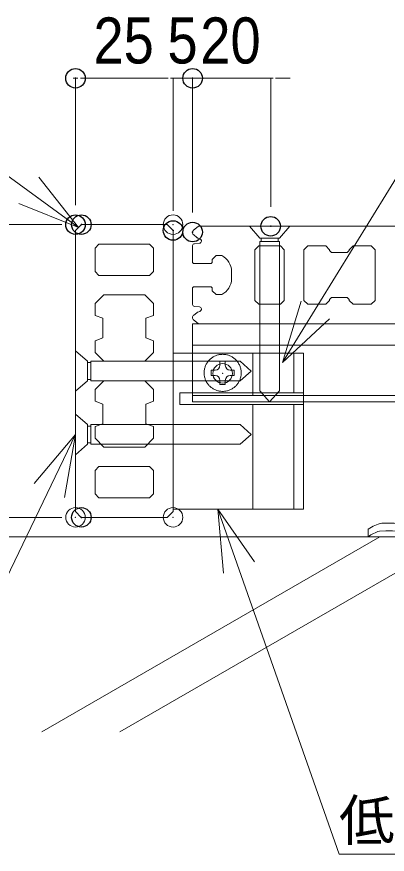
# Model space of a CAD drawing. Units: millimetres, scale not verified. Extents: x -450 to 450, y -136 to 136.
# Drawn here: x -405.18 to -386.2, y -103.12 to -60.2 of the extents above; entities that cross this region are included whole.
import ezdxf
from ezdxf.enums import TextEntityAlignment as Align

# ---------------------------------------------------------------- set-up
doc = ezdxf.new("R2010")
doc.units = ezdxf.units.MM
doc.header["$LTSCALE"] = 2
doc.header["$PDMODE"] = 32
doc.header["$PDSIZE"] = 1
doc.linetypes.add('DASHED1', pattern=[1.8, 1.2, -0.6])
for name, color, linetype, lineweight in [('0-0_一般', 4, 'Continuous', 9), ('0-1_デッキ', 4, 'Continuous', 9), ('0-4_文字', 4, 'Continuous', 9), ('0-5_幕板下地', 7, 'Continuous', 9), ('0-9_寸法', 7, 'Continuous', 9), ('0-A_0', 2, 'Continuous', 9), ('0-E_TOS_S1', 4, 'Continuous', 9), ('0-F_ルーバー', 4, 'Continuous', 9)]:
    doc.layers.add(name, color=color, linetype=linetype, lineweight=lineweight)
doc.layers.add('0-B_Defpoints', color=7, linetype='Continuous')
doc.layers.add('0-D_外形線2', color=7, linetype='Continuous')
doc.styles.add('ＭＳ ゴシック', font='')
doc.styles.add('ＭＳ Ｐゴシック', font='')
doc.styles.get('ＭＳ ゴシック').set_extended_font_data('MS Gothic')
doc.styles.get('ＭＳ Ｐゴシック').set_extended_font_data('MS PGothic')

# ---------------------------------------------------------------- blocks, each defined once
blk = doc.blocks.new('グループ-229-1')
at = {"layer": '0-0_一般'}
blk.add_line((3576.09, -5815.65), (3576.09, -5813.58), dxfattribs=at)
for points in [[(3565.22, -5819.52), (3565.23, -5819.08), (3565.26, -5818.65), (3565.3, -5818.23), (3565.37, -5817.81), (3565.45, -5817.4), (3565.55, -5816.99), (3565.68, -5816.59), (3565.82, -5816.19), (3565.98, -5815.79), (3566.15, -5815.4), (3566.35, -5815.02), (3566.56, -5814.64), (3566.79, -5814.28), (3567.04, -5813.92), (3567.29, -5813.58), (3567.56, -5813.26), (3567.85, -5812.95), (3568.15, -5812.65), (3568.46, -5812.36), (3568.78, -5812.09), (3569.12, -5811.84), (3569.48, -5811.59), (3569.84, -5811.36), (3570.22, -5811.15), (3570.6, -5810.95), (3570.99, -5810.77), (3571.39, -5810.62), (3571.79, -5810.48), (3572.19, -5810.35), (3572.6, -5810.25), (3573.01, -5810.17), (3573.43, -5810.1), (3573.86, -5810.05), (3574.28, -5810.03), (3574.72, -5810.02), (3575.15, -5810.03), (3575.58, -5810.05), (3576, -5810.1), (3576.42, -5810.17)], [(3576.42, -5810.17), (3576.84, -5810.25), (3577.25, -5810.35), (3577.65, -5810.48), (3578.05, -5810.62), (3578.44, -5810.77), (3578.83, -5810.95), (3579.21, -5811.15), (3579.59, -5811.36), (3579.96, -5811.59), (3580.31, -5811.84), (3580.65, -5812.09), (3580.98, -5812.36), (3581.29, -5812.65), (3581.59, -5812.95), (3581.87, -5813.26), (3582.14, -5813.58), (3582.4, -5813.92), (3582.64, -5814.28), (3582.87, -5814.64), (3583.09, -5815.02), (3583.28, -5815.4), (3583.46, -5815.79), (3583.62, -5816.19), (3583.76, -5816.59), (3583.88, -5816.99), (3583.98, -5817.4), (3584.07, -5817.81), (3584.13, -5818.23), (3584.18, -5818.65), (3584.21, -5819.08), (3584.22, -5819.52), (3584.21, -5819.95), (3584.18, -5820.38), (3584.13, -5820.8), (3584.07, -5821.22), (3583.98, -5821.64), (3583.88, -5822.05), (3583.76, -5822.45), (3583.62, -5822.85)], [(3576.09, -5813.58), (3573.35, -5813.58), (3573.35, -5815.65)], [(3569.84, -5827.67), (3569.48, -5827.44), (3569.12, -5827.2), (3568.78, -5826.94), (3568.46, -5826.67), (3568.15, -5826.39), (3567.85, -5826.09), (3567.56, -5825.78), (3567.29, -5825.45), (3567.04, -5825.11), (3566.79, -5824.76), (3566.56, -5824.39), (3566.35, -5824.01), (3566.15, -5823.63), (3565.98, -5823.24), (3565.82, -5822.85), (3565.68, -5822.45), (3565.55, -5822.05), (3565.45, -5821.64), (3565.37, -5821.22), (3565.3, -5820.8), (3565.26, -5820.38), (3565.23, -5819.95), (3565.22, -5819.52)], [(3570.85, -5818.15), (3568.78, -5818.15), (3568.78, -5820.89), (3570.85, -5820.89)], [(3578.59, -5820.89), (3580.66, -5820.89), (3580.66, -5818.15), (3578.59, -5818.15)], [(3583.62, -5822.85), (3583.46, -5823.24), (3583.28, -5823.63), (3583.09, -5824.01), (3582.87, -5824.39), (3582.64, -5824.76), (3582.4, -5825.11), (3582.14, -5825.45), (3581.87, -5825.78), (3581.59, -5826.09), (3581.29, -5826.39), (3580.98, -5826.67), (3580.65, -5826.94), (3580.31, -5827.2), (3579.96, -5827.44), (3579.59, -5827.67), (3579.21, -5827.89), (3578.83, -5828.08), (3578.44, -5828.26), (3578.05, -5828.42), (3577.65, -5828.56), (3577.25, -5828.68), (3576.84, -5828.78), (3576.42, -5828.87), (3576, -5828.93), (3575.58, -5828.98), (3575.15, -5829.01), (3574.72, -5829.02), (3574.28, -5829.01), (3573.86, -5828.98), (3573.43, -5828.93), (3573.01, -5828.87), (3572.6, -5828.78), (3572.19, -5828.68), (3571.79, -5828.56), (3571.39, -5828.42), (3570.99, -5828.26), (3570.6, -5828.08), (3570.22, -5827.89), (3569.84, -5827.67)], [(3573.35, -5823.39), (3573.35, -5825.45), (3576.09, -5825.45), (3576.09, -5823.39)]]:
    blk.add_lwpolyline(points, dxfattribs=at)
for centre, start, end in [((3570.85, -5815.65), 270, 0), ((3578.59, -5815.65), 180, 270), ((3570.85, -5823.39), 0, 90), ((3578.59, -5823.39), 90, 180)]:
    blk.add_arc(centre, 2.5, start, end, dxfattribs=at)
at = {"layer": '0-0_一般', "color": 1}
blk.add_point((3574.72, -5819.8), dxfattribs=at)
blk = doc.blocks.new('グループ-230-1')
at = {"layer": '0-E_TOS_S1'}
for p, q in [((3559.32, -5747.37), (3559.32, -5747.91)), ((3559.7, -5748.7), (3561.66, -5750.28)), ((3562.01, -5750.45), (3563.09, -5750.78)), ((3562.89, -5753.08), (3560.24, -5753.32)), ((3563.82, -5751.75), (3563.82, -5752.07)), ((3579.32, -5767.4), (3579.32, -5771.4)), ((3560.24, -5785.48), (3562.89, -5785.72)), ((3561.66, -5788.52), (3559.7, -5790.09)), ((3563.09, -5788.02), (3562.01, -5788.34)), ((3563.82, -5786.73), (3563.82, -5787.04)), ((3559.32, -5790.89), (3559.32, -5791.42))]:
    blk.add_line(p, q, dxfattribs=at)
for points in [[(3848.95, -5746.59), (3846.32, -5744.4), (3562.32, -5744.4), (3559.68, -5746.59)], [(3559.32, -5754.33), (3559.32, -5762.9), (3559.82, -5763.4), (3568.82, -5763.4), (3569.32, -5762.9), (3569.32, -5761.4), (3571.32, -5759.4), (3574.32, -5759.4)], [(3574.32, -5779.4), (3571.32, -5779.4), (3569.32, -5777.4), (3569.32, -5775.9), (3568.82, -5775.4), (3559.82, -5775.4), (3559.32, -5775.9), (3559.32, -5784.47)], [(3559.68, -5792.2), (3562.32, -5794.4), (3846.32, -5794.4), (3848.95, -5792.2)]]:
    blk.add_lwpolyline(points, dxfattribs=at)
for points in [[(3591.29, -5756.4), (3593.29, -5754.4), (3604.29, -5754.4), (3606.29, -5756.4), (3606.29, -5782.4), (3604.29, -5784.4), (3593.29, -5784.4), (3591.29, -5782.4)], [(3629.54, -5782.4), (3627.54, -5784.4), (3618.29, -5784.4), (3616.29, -5782.4), (3616.29, -5756.4), (3618.29, -5754.4), (3627.54, -5754.4), (3629.54, -5756.4), (3629.54, -5756.9), (3630.54, -5757.9), (3638.54, -5757.9), (3639.54, -5756.9), (3639.54, -5756.4), (3641.54, -5754.4), (3650.79, -5754.4), (3652.79, -5756.4), (3652.79, -5782.4), (3650.79, -5784.4), (3641.54, -5784.4), (3639.54, -5782.4), (3639.54, -5781.9), (3638.54, -5780.9), (3630.54, -5780.9), (3629.54, -5781.9)]]:
    blk.add_lwpolyline(points, close=True, dxfattribs=at)
for centre, radius, start, end in [((3560.33, -5747.37), 1.02, 129.8056, 180), ((3560.33, -5747.91), 1.02, 180, 231.3402), ((3562.3, -5749.48), 1.02, 231.3402, 253.3008), ((3562.8, -5751.75), 1.02, 0, 73.3008), ((3560.33, -5754.33), 1.02, 95.0796, 180), ((3562.8, -5752.07), 1.02, 275.0796, 0), ((3569.9, -5767.72), 9.42, 1.9679, 62.0493), ((3569.9, -5771.07), 9.42, 297.9507, 358.0321), ((3560.33, -5784.47), 1.02, 180, 264.9204), ((3562.3, -5789.31), 1.02, 106.6992, 128.6598), ((3562.8, -5786.73), 1.02, 0, 84.9204), ((3562.8, -5787.04), 1.02, 286.6992, 0), ((3560.33, -5790.89), 1.02, 128.6598, 180), ((3560.33, -5791.42), 1.02, 180, 230.1944)]:
    blk.add_arc(centre, radius, start, end, dxfattribs=at)
blk = doc.blocks.new('グループ-231-1')
at = {"layer": '0-0_一般'}
for p, q in [((3594.48, -5750.47), (3594.48, -5752.27)), ((3603.1, -5752.27), (3603.1, -5750.47))]:
    blk.add_line(p, q, dxfattribs=at)
for points in [[(3593.79, -5750.47), (3588.39, -5744.4), (3609.19, -5744.4), (3603.79, -5750.47)], [(3593.79, -5752.27), (3593.79, -5828.77), (3598.79, -5834.4), (3603.79, -5828.77), (3603.79, -5752.27)]]:
    blk.add_lwpolyline(points, close=True, dxfattribs=at)
blk = doc.blocks.new('グループ-236-1')
at = {"layer": '0-0_一般', "color": 2}
for p, q in [((3669.31, -5832.5), (3669.31, -5834.5)), ((3809.31, -5832.5), (3669.31, -5832.5)), ((3809.31, -5834.5), (3809.31, -5832.5)), ((3669.31, -5834.5), (3674.8, -5834.5)), ((3674.8, -5834.5), (3674.8, -5840)), ((3803.81, -5834.5), (3809.31, -5834.5)), ((3803.81, -5834.5), (3803.81, -5840)), ((3674.8, -5840), (3803.81, -5840))]:
    blk.add_line(p, q, dxfattribs=at)
blk = doc.blocks.new('グループ-237-1')
at = {"layer": '0-0_一般', "color": 2}
for p, q in [((3669.31, -5839.3), (3669.31, -5854.5)), ((3672.51, -5854.5), (3672.51, -5839.3)), ((3669.31, -5854.5), (3672.51, -5854.5))]:
    blk.add_line(p, q, dxfattribs=at)
for radius in [4.8, 1.6]:
    blk.add_arc((3674.11, -5839.3), radius, 90, 180, dxfattribs=at)
blk = doc.blocks.new('グループ-238-1')
at = {"layer": '0-0_一般', "color": 2}
for p, q in [((3804.51, -5837.7), (3803.81, -5837.7)), ((3806.11, -5854.5), (3806.11, -5839.3)), ((3809.31, -5839.3), (3809.31, -5854.5)), ((3809.31, -5854.5), (3806.11, -5854.5))]:
    blk.add_line(p, q, dxfattribs=at)
for radius in [4.8, 1.6]:
    blk.add_arc((3804.51, -5839.3), radius, 0, 90, dxfattribs=at)
blk = doc.blocks.new('グループ-239-1')
at = {"layer": '0-0_一般', "color": 2}
blk.add_line((3674.11, -5837.7), (3674.8, -5837.7), dxfattribs=at)
at = {"layer": '0-A_0'}
for points in [[(3669.31, -5832.5), (3669.31, -5834.5), (3674.11, -5834.5)], [(3804.51, -5834.5), (3809.31, -5834.5), (3809.31, -5832.5), (3669.31, -5832.5)], [(3669.31, -5839.3), (3669.31, -5854.5), (3672.51, -5854.5), (3672.51, -5839.3)], [(3674.11, -5837.7), (3674.8, -5837.7), (3674.8, -5840), (3713.31, -5840), (3713.31, -5845), (3717.37, -5845), (3717.37, -5856.72), (3721.31, -5859), (3757.31, -5859), (3761.25, -5856.72), (3761.25, -5845), (3765.31, -5845), (3765.31, -5840), (3803.81, -5840), (3803.81, -5837.7), (3804.51, -5837.7)], [(3806.11, -5839.3), (3806.11, -5854.5), (3809.31, -5854.5), (3809.31, -5839.3)]]:
    blk.add_lwpolyline(points, dxfattribs=at)
for centre, radius, start, end in [((3674.11, -5839.3), 4.8, 135, 180), ((3674.11, -5839.3), 4.8, 90, 135), ((3804.51, -5839.3), 4.8, 45, 90), ((3804.51, -5839.3), 4.8, 0, 45), ((3674.11, -5839.3), 1.6, 135, 180), ((3674.11, -5839.3), 1.6, 90, 135), ((3804.51, -5839.3), 1.6, 45, 90), ((3804.51, -5839.3), 1.6, 0, 45)]:
    blk.add_arc(centre, radius, start, end, dxfattribs=at)
at = {"layer": '0-0_一般'}
for name in ['グループ-236-1', 'グループ-237-1', 'グループ-238-1']:
    blk.add_blockref(name, (0, 0), dxfattribs=at)
blk = doc.blocks.new('グループ-240-1')
at = {"layer": '0-0_一般', "color": 2}
for p, q in [((3673.31, -5910.76), (3673.31, -5893.36)), ((3805.31, -5910.76), (3805.31, -5893.36))]:
    blk.add_line(p, q, dxfattribs=at)
at = {"layer": '0-A_0'}
for p, q in [((3720.31, -5882.16), (3739.31, -5882.16)), ((3758.31, -5882.16), (3739.31, -5882.16)), ((3699.31, -5899.56), (3708.15, -5891.24)), ((3710.89, -5890.16), (3739.31, -5890.16)), ((3720.31, -5890.16), (3739.31, -5890.16)), ((3758.31, -5890.16), (3739.31, -5890.16)), ((3767.72, -5890.16), (3739.31, -5890.16)), ((3779.31, -5899.56), (3770.46, -5891.24)), ((3649.31, -5903.56), (3649.31, -5899.56)), ((3681.31, -5899.56), (3699.31, -5899.56)), ((3699.31, -5899.56), (3779.31, -5899.56)), ((3797.31, -5899.56), (3779.31, -5899.56)), ((3829.31, -5903.56), (3829.31, -5899.56)), ((3649.31, -5903.56), (3681.31, -5903.56)), ((3681.31, -5903.56), (3739.31, -5903.56)), ((3797.31, -5903.56), (3739.31, -5903.56)), ((3829.31, -5903.56), (3797.31, -5903.56))]:
    blk.add_line(p, q, dxfattribs=at)
at = {"layer": '0-A_0', "linetype": 'DASHED1'}
for p, q in [((3702.05, -5902.47), (3710.89, -5894.16)), ((3710.89, -5894.16), (3739.31, -5894.16)), ((3767.72, -5894.16), (3739.31, -5894.16)), ((3776.57, -5902.47), (3767.72, -5894.16))]:
    blk.add_line(p, q, dxfattribs=at)
at = {"layer": '0-A_0'}
for centre, radius, start, end in [((3720.31, -5886.16), 4, 90, 180), ((3758.31, -5886.16), 4, 0, 90), ((3720.31, -5886.16), 4, 180, 270), ((3758.31, -5886.16), 4, 270, 0), ((3710.89, -5894.16), 4, 90, 133.2285), ((3767.72, -5894.16), 4, 46.7715, 90), ((3660.53, -5916.11), 20, 102.0964, 124.1269), ((3659.4, -5976.5), 80, 74.1055, 92.193), ((3819.22, -5976.5), 80, 87.807, 105.8945), ((3818.09, -5916.11), 20, 55.873, 77.9036), ((3659.22, -5916.11), 16, 104.9481, 128.3028), ((3659.96, -5976.5), 76, 73.6898, 93.6712), ((3818.65, -5976.5), 76, 86.3288, 106.3102), ((3819.39, -5916.11), 16, 51.6972, 75.0519)]:
    blk.add_arc(centre, radius, start, end, dxfattribs=at)
at = {"layer": '0-A_0', "linetype": 'DASHED1'}
for centre, start, end in [((3699.31, -5899.56), 270, 313.2285), ((3779.31, -5899.56), 226.7715, 270)]:
    blk.add_arc(centre, 4, start, end, dxfattribs=at)
blk = doc.blocks.new('グループ-241-1')
at = {"layer": '0-0_一般', "color": 2}
for p, q in [((3727.31, -5811.5), (3729.31, -5809.5)), ((3729.31, -5809.5), (3749.31, -5809.5)), ((3729.31, -5809.5), (3729.31, -5818.5)), ((3749.31, -5809.5), (3749.31, -5818.5)), ((3749.31, -5809.5), (3751.31, -5811.5)), ((3727.31, -5811.5), (3727.31, -5818.5)), ((3727.31, -5859), (3727.31, -5882.16)), ((3729.31, -5859), (3729.31, -5882.16)), ((3749.31, -5859), (3749.31, -5882.16)), ((3751.31, -5859), (3751.31, -5882.16))]:
    blk.add_line(p, q, dxfattribs=at)
blk.add_lwpolyline([(3727.31, -5811.5), (3751.31, -5811.5), (3751.31, -5818.5)], dxfattribs=at)
at = {"layer": '0-D_外形線2'}
blk.add_blockref('グループ-240-1', (0, 0), dxfattribs=at)
blk = doc.blocks.new('グループ-242-1')
at = {"layer": '0-A_0'}
for p, q in [((3717.37, -5820.77), (3721.31, -5818.5)), ((3757.31, -5818.5), (3721.31, -5818.5)), ((3761.25, -5820.77), (3757.31, -5818.5)), ((3717.37, -5829.64), (3717.37, -5820.77)), ((3728.34, -5830.22), (3728.34, -5820.77)), ((3750.28, -5830.22), (3750.28, -5820.77)), ((3761.25, -5829.64), (3761.25, -5820.77)), ((3717.37, -5830.22), (3721.31, -5832.5)), ((3757.31, -5832.5), (3721.31, -5832.5)), ((3761.25, -5830.22), (3757.31, -5832.5))]:
    blk.add_line(p, q, dxfattribs=at)
for centre, radius, start, end in [((3722.85, -5830.27), 10.97, 60, 120), ((3739.31, -5846.09), 27.59, 66.5735, 113.4265), ((3755.76, -5830.27), 10.97, 60, 120), ((3722.85, -5820.72), 10.97, 240, 300), ((3739.31, -5804.91), 27.59, 246.5735, 293.4265), ((3755.76, -5820.72), 10.97, 240, 300)]:
    blk.add_arc(centre, radius, start, end, dxfattribs=at)
blk = doc.blocks.new('グループ-243-1')
at = {"layer": '0-A_0'}
for p, q in [((3717.37, -5847.27), (3721.31, -5845)), ((3757.31, -5845), (3721.31, -5845)), ((3761.25, -5847.27), (3757.31, -5845)), ((3717.37, -5847.27), (3717.37, -5856.72)), ((3728.34, -5847.27), (3728.34, -5856.72)), ((3750.28, -5847.27), (3750.28, -5856.72)), ((3761.25, -5847.27), (3761.25, -5856.72)), ((3717.37, -5856.72), (3721.31, -5859)), ((3761.25, -5856.72), (3757.31, -5859)), ((3757.31, -5859), (3721.31, -5859))]:
    blk.add_line(p, q, dxfattribs=at)
for centre, radius, start, end in [((3739.31, -5872.59), 27.59, 66.5735, 113.4265), ((3722.85, -5856.77), 10.97, 60, 120), ((3755.76, -5856.77), 10.97, 60, 120), ((3722.85, -5847.22), 10.97, 240, 300), ((3739.31, -5831.41), 27.59, 246.5735, 293.4265), ((3755.76, -5847.22), 10.97, 240, 300)]:
    blk.add_arc(centre, radius, start, end, dxfattribs=at)
blk = doc.blocks.new('グループ-244-1')
at = {"layer": '0-A_0'}
for p, q in [((3713.31, -5840), (3713.31, -5845)), ((3765.31, -5840), (3713.31, -5840)), ((3765.31, -5845), (3765.31, -5840)), ((3765.31, -5845), (3713.31, -5845))]:
    blk.add_line(p, q, dxfattribs=at)
blk = doc.blocks.new('グループ-245-1')
at = {"layer": '0-0_一般'}
for name in ['グループ-242-1', 'グループ-244-1', 'グループ-243-1']:
    blk.add_blockref(name, (0, 0), dxfattribs=at)
blk = doc.blocks.new('グループ-246-1')
at = {"layer": '0-0_一般'}
for name in ['グループ-241-1', 'グループ-245-1', 'グループ-239-1']:
    blk.add_blockref(name, (0, 0), dxfattribs=at)
blk = doc.blocks.new('グループ-247-1')
at = {"layer": '0-0_一般', "color": 1}
for p, q in [((3549.32, -5809.4), (3584.72, -5809.4)), ((3549.32, -5889.4), (3549.32, -5809.4)), ((3549.32, -5809.4), (3616.12, -5809.4)), ((3616.12, -5829.8), (3552.7, -5829.8)), ((3552.7, -5829.8), (3552.7, -5835.8)), ((3616.12, -5835.8), (3552.7, -5835.8)), ((3549.32, -5889.4), (3616.12, -5889.4))]:
    blk.add_line(p, q, dxfattribs=at)
at = {"layer": '0-5_幕板下地', "color": 1}
for p, q in [((3590.12, -5809.4), (3590.12, -5829.8)), ((3611.12, -5809.4), (3611.12, -5829.8)), ((3616.12, -5889.4), (3616.12, -5809.4)), ((3590.12, -5835.8), (3590.12, -5889.4)), ((3611.12, -5835.8), (3611.12, -5889.4))]:
    blk.add_line(p, q, dxfattribs=at)
blk = doc.blocks.new('グループ-277-1')
at = {"layer": '0-F_ルーバー'}
for points in [[(3546.34, -5893.56), (3549.32, -5890.58), (3549.32, -5746.58), (3546.3, -5743.56), (3502.34, -5743.56), (3499.32, -5746.58), (3499.32, -5890.58), (3502.3, -5893.56)], [(3509.32, -5767.56), (3509.32, -5755.56), (3511.32, -5753.56), (3537.32, -5753.56), (3539.32, -5755.56), (3539.32, -5767.56), (3537.32, -5769.56), (3511.32, -5769.56)], [(3509.32, -5790.06), (3509.32, -5784.06), (3513.82, -5779.56), (3534.82, -5779.56), (3539.32, -5784.06), (3539.32, -5790.06), (3535.32, -5791.56), (3535.32, -5801.57), (3539.32, -5803.07), (3539.32, -5809.07), (3534.82, -5813.57), (3513.82, -5813.57), (3509.32, -5809.07), (3509.32, -5803.07), (3513.32, -5801.57), (3513.32, -5791.56)], [(3513.82, -5857.57), (3509.32, -5853.07), (3509.32, -5847.07), (3513.32, -5845.57), (3513.32, -5835.57), (3509.32, -5834.07), (3509.32, -5828.07), (3513.82, -5823.57), (3534.82, -5823.57), (3539.32, -5828.07), (3539.32, -5834.07), (3535.32, -5835.57), (3535.32, -5845.57), (3539.32, -5847.07), (3539.32, -5853.07), (3534.82, -5857.57)], [(3511.32, -5867.57), (3537.32, -5867.57), (3539.32, -5869.57), (3539.32, -5881.58), (3537.32, -5883.58), (3511.32, -5883.58), (3509.32, -5881.58), (3509.32, -5869.57)]]:
    blk.add_lwpolyline(points, close=True, dxfattribs=at)
at = {"layer": '0-F_ルーバー', "color": 1}
for p in [(3499.32, -5743.56), (3549.32, -5743.56), (3499.32, -5893.56), (3549.32, -5893.56)]:
    blk.add_point(p, dxfattribs=at)
blk = doc.blocks.new('グループ-278-1')
at = {"layer": '0-0_一般'}
for p, q in [((3507.19, -5846.76), (3505.39, -5846.76)), ((3505.39, -5855.38), (3507.19, -5855.38))]:
    blk.add_line(p, q, dxfattribs=at)
for points in [[(3505.39, -5856.07), (3499.32, -5861.47), (3499.32, -5840.67), (3505.39, -5846.07)], [(3507.19, -5856.07), (3583.69, -5856.07), (3589.32, -5851.07), (3583.69, -5846.07), (3507.19, -5846.07)]]:
    blk.add_lwpolyline(points, close=True, dxfattribs=at)
blk = doc.blocks.new('グループ-279-1')
at = {"layer": '0-0_一般'}
for p, q in [((3507.19, -5814.26), (3505.39, -5814.26)), ((3505.39, -5822.88), (3507.19, -5822.88))]:
    blk.add_line(p, q, dxfattribs=at)
for points in [[(3505.39, -5823.57), (3499.32, -5828.97), (3499.32, -5808.17), (3505.39, -5813.57)], [(3507.19, -5823.57), (3583.69, -5823.57), (3589.32, -5818.57), (3583.69, -5813.57), (3507.19, -5813.57)]]:
    blk.add_lwpolyline(points, close=True, dxfattribs=at)
blk = doc.blocks.new('_DOT')
at = {"layer": '0-A_0', "color": 7}
for p, q in [((-1, 0), (-2, 0)), ((-0.5, 0), (0.5, 0))]:
    blk.add_line(p, q, dxfattribs=at)

msp = doc.modelspace()

# ---------------------------------------------------------------- linework, layer by layer
at = {"layer": '0-0_一般', "color": 7}
msp.add_line((-412.48, -63.354), (-402.024, -71.007), dxfattribs=at)
at = {"layer": '0-0_一般'}
for p, q in [((-396.175, -75.94), (-327.048, -75.94)), ((-396.175, -75.94), (-396.175, -79.94)), ((-396.175, -77.04), (-327.048, -77.04)), ((-396.175, -79.62), (-327.048, -79.62)), ((-396.175, -79.94), (-327.048, -79.94)), ((-324.663, -86.856), (-431.076, -86.856)), ((-386.576, -86.856), (-403.896, -96.856)), ((-382.576, -86.856), (-399.896, -96.856))]:
    msp.add_line(p, q, dxfattribs=at)
at = {"layer": '0-0_一般', "color": 7}
msp.add_lwpolyline([(-404.047, -68.417), (-402.024, -71.007), (-405.071, -69.775)], dxfattribs=at)
at = {"layer": '0-1_デッキ'}
msp.add_line((-393.095, -77.44), (-393.095, -79.62), dxfattribs=at)
at = {"layer": '0-4_文字'}
for p, q in [((-382.6, -63.354), (-391.566, -77.922)), ((-412.48, -102.937), (-402.175, -81.607)), ((-388.657, -103.122), (-394.881, -85.44)), ((-388.657, -103.122), (-360.425, -103.122))]:
    msp.add_line(p, q, dxfattribs=at)
for points in [[(-389.162, -75.681), (-391.566, -77.922), (-390.605, -74.779)], [(-404.288, -84.125), (-402.175, -81.607), (-402.746, -84.844)], [(-394.594, -88.714), (-394.881, -85.44), (-392.995, -88.132)]]:
    msp.add_lwpolyline(points, dxfattribs=at)
at = {"layer": '0-9_寸法'}
for p, q in [((-402.175, -69.856), (-402.175, -63.354)), ((-397.675, -63.354), (-401.674, -63.354)), ((-397.675, -63.354), (-398.176, -63.354)), ((-396.675, -63.354), (-397.176, -63.354)), ((-397.175, -70.154), (-397.175, -63.354)), ((-397.175, -70.154), (-397.175, -63.354)), ((-397.175, -63.354), (-396.175, -63.354)), ((-396.175, -70.237), (-396.175, -63.354)), ((-396.175, -70.237), (-396.175, -63.354)), ((-392.175, -63.354), (-396.175, -63.354)), ((-395.674, -63.354), (-395.173, -63.354)), ((-392.175, -69.94), (-392.175, -63.354)), ((-391.674, -63.354), (-391.173, -63.354)), ((-402.875, -70.856), (-411.775, -70.856)), ((-402.873, -85.856), (-411.775, -85.856))]:
    msp.add_line(p, q, dxfattribs=at)
at = {"layer": '0-B_Defpoints'}
for p in [(-402.175, -63.354), (-396.175, -63.354), (-402.175, -70.856), (-401.875, -70.856), (-397.175, -71.154), (-396.175, -71.237), (-392.175, -70.94), (-401.873, -85.856)]:
    msp.add_point(p, dxfattribs=at)

# ---------------------------------------------------------------- block references
at = {"layer": '0-0_一般', "xscale": 0.1, "yscale": 0.1}
for name in ['グループ-231-1', 'グループ-279-1', 'グループ-247-1', 'グループ-229-1', 'グループ-246-1', 'グループ-278-1']:
    msp.add_blockref(name, (-752.107, 503.5), dxfattribs=at)
at = {"layer": '0-1_デッキ', "xscale": 0.1, "yscale": 0.1}
msp.add_blockref('グループ-230-1', (-752.107, 503.5), dxfattribs=at)
at = {"layer": '0-9_寸法', "xscale": 0.2503723, "yscale": 0.2503723, "rotation": 180}
for p in [(-402.175, -63.354), (-396.175, -63.354), (-392.175, -63.354)]:
    msp.add_blockref('_DOT', p, dxfattribs=at)
at = {"layer": '0-9_寸法', "xscale": 0.2503723, "yscale": 0.2503723}
for p in [(-397.175, -63.354), (-397.175, -63.354), (-396.175, -63.354)]:
    msp.add_blockref('_DOT', p, dxfattribs=at)
at = {"layer": '0-F_ルーバー', "xscale": 0.1, "yscale": 0.1}
msp.add_blockref('グループ-277-1', (-752.107, 503.5), dxfattribs=at)

# ---------------------------------------------------------------- texts
at = {"layer": '0-4_文字', "style": 'ＭＳ ゴシック'}
msp.add_text('低床用幕板受下地(AL)', height=2.09, dxfattribs=at).set_placement((-388.674, -103.057), align=Align.BOTTOM_LEFT)
at = {"layer": '0-9_寸法', "style": 'ＭＳ Ｐゴシック', "width": 0.9}
for s, p in [('25', (-401.254, -63.307)), ('5', (-397.464, -63.307)), ('20', (-395.779, -63.307))]:
    msp.add_text(s, height=2.361, dxfattribs=at).set_placement(p, align=Align.BOTTOM_LEFT)

doc.saveas('drawing.dxf')
